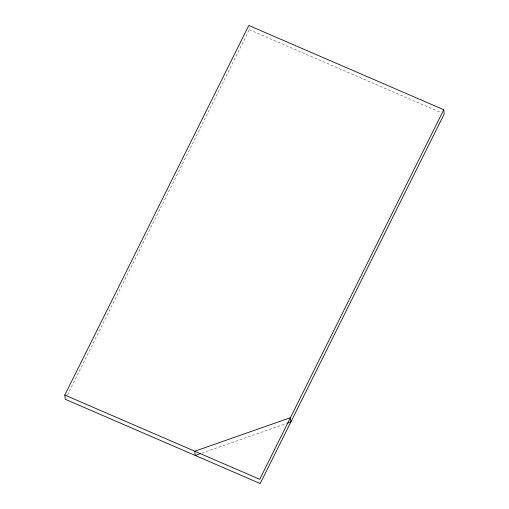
<?xml version="1.0" encoding="UTF-8"?>
<svg xmlns="http://www.w3.org/2000/svg" width="509" height="509" viewBox="0 0 509 509"><rect width="100%" height="100%" fill="white"/><g stroke="black" fill="none" stroke-linecap="round" stroke-linejoin="round"><path stroke-width="0.38" stroke-dasharray="2.54 1.91" d="M67.385 395.016L249.257 29.687L249.028 27.569M201.946 453.105L286.382 423.52M249.257 29.687L440.559 112.387"/><path stroke-width="0.76" d="M64.802 395.041L248.799 25.45L443.74 109.721L444.198 113.959L260.201 483.55L65.26 399.279L64.802 395.041L259.743 479.313L443.74 109.721M200.451 453.627L195.221 455.46L194.762 451.222L290.41 417.711L290.868 421.948L287.133 423.259"/></g></svg>
